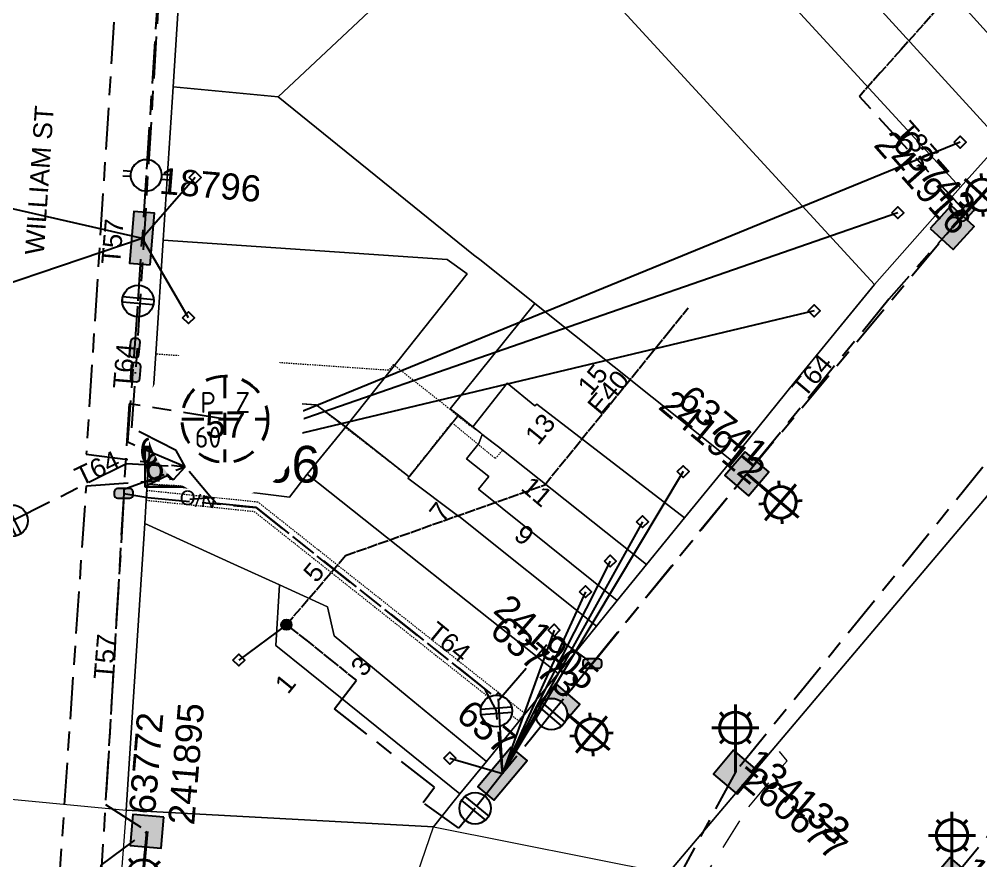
# Model space of a CAD drawing. Header units: metres. Extents: x 309980 to 311407, y 6249141 to 6251386.
# Drawn here: x 310791.6 to 310883.4, y 6249980.3 to 6250060.6 of the extents above; entities that cross this region are included whole.
import ezdxf
from ezdxf.enums import TextEntityAlignment as Align

# ---------------------------------------------------------------- set-up
doc = ezdxf.new("R2010")
doc.units = ezdxf.units.M
for name, pattern in [('Cable Exist OH', [1, 1, 0]), ('Cable Exist UG', [8.2, 4, -1.2, 1.8, -1.2]), ('Dash', [5, 3, -2]), ('HIDDEN', [0.375, 0.25, -0.125]), ('HIDDEN2', [0.1875, 0.125, -0.0625])]:
    doc.linetypes.add(name, pattern=pattern)
doc.layers.get('0').update_dxf_attribs({"color": 6})
for name, color, linetype, lineweight in [('Cadastre Buildings_SP_EXT', 9, 'Continuous', 5), ('Cadastre Developer_SP_EXT', 9, 'Continuous', 5), ('Cadastre Land Parcels_SP_EXT', 9, 'Continuous', 5), ('Cadastre Other Property_SP_EXT', 9, 'HIDDEN', 5), ('Cadastre Roads_SP_EXT', 9, 'Continuous', 5)]:
    doc.layers.add(name, color=color, linetype=linetype, lineweight=lineweight)
for name, color, linetype in [('Equip_HV_EXT', 7, 'Continuous'), ('Equip_LV_EXT', 7, 'Continuous'), ('Equip_SL_EXT', 7, 'Continuous'), ('Equip_SP_SL_EXT', 7, 'Continuous'), ('Mains_HV_EXT', 7, 'Continuous'), ('Mains_LV_EXT', 7, 'Continuous'), ('Mains_SL_EXT', 7, 'Continuous'), ('Services_SP_EXT', 7, 'Continuous'), ('Sub_SP_EXT', 7, 'Continuous'), ('SupportsUG_SP_LV_EXT', 7, 'Continuous'), ('SupportsUG_SP_LV_SL_EXT', 7, 'Continuous')]:
    doc.layers.add(name, color=color, linetype=linetype)
doc.styles.add('COLUMN_LABEL', font='arial.ttf')
doc.styles.add('iecARIAL', font='arial.ttf', dxfattribs={"height": 2})
doc.styles.add('IESYMBOL1', font='isocp.shx')
doc.styles.add('POLE_LABEL', font='arial.ttf')
doc.styles.add('SLCP_LABEL', font='arial.ttf', dxfattribs={"height": 3.5})
doc.styles.get("Standard").update_dxf_attribs({"font": 'arial.ttf'})
doc.styles.add('SWITCH_LABEL', font='arial.ttf', dxfattribs={"height": 2.5})

# ---------------------------------------------------------------- blocks, each defined once
blk = doc.blocks.new('SUB_PADMOUNT_EXT')
for points in [[(0, 0), (-3.84, 1.92), (-3.84, -1.92)], [(0, 0), (3.84, 1.92), (3.84, -1.92)]]:
    blk.add_hatch(color=256).paths.add_polyline_path(points)
for p, q in [((3.84, 1.92), (-3.84, -1.92)), ((-3.84, 1.92), (3.84, -1.92))]:
    blk.add_line(p, q)
blk.add_lwpolyline([(-3.84, -1.92), (3.84, -1.92), (3.84, 1.92), (-3.84, 1.92)], close=True)
for tag, height, flags, p in [('ASSET_NUM', 3.5, 8, (2, 2)), ('STREET_CODE', 0.2, 9, (1.5, 0)), ('OPERATING_VOLTAGE', 0.2, 9, (1.5, -0.6)), ('ORIENTATION', 0.2, 9, (1.5, -0.8)), ('OWNED_BY', 0.2, 9, (1.5, -1)), ('CONSTRUCTED_VOLTAGE', 0.2, 9, (1.5, -0.2)), ('NO_PHASES', 0.2, 9, (1.5, -0.4)), ('OPERATED_BY', 0.2, 9, (1.5, -1.2)), ('SECONDARY_VOLTAGE', 0.2, 9, (1.5, -1.6)), ('STATE', 0.2, 9, (1.5, -1.8)), ('MAINTAINED_BY', 0.2, 9, (1.5, -1.4)), ('SUBSTATION_TYPE', 0.2, 9, (1.5, -2.2)), ('USAGE', 0.2, 9, (1.5, -2.4)), ('PARENT', 0.2, 9, (1.5, -2)), ('LEGEND', 0.2, 9, (1.5, -2.6)), ('LOCATION', 0.2, 9, (1.5, -2.8)), ('Z', 0.2, 1, (1.5, -3.6)), ('STREETNAME', 0.2, 9, (1.5, -3)), ('SUBURB', 0.2, 9, (1.5, -3.2)), ('NOTES', 0.2, 9, (1.5, -3.4))]:
    blk.add_attdef(tag, text='', height=height, dxfattribs=dict(flags=flags)).set_placement(p, align=Align.MIDDLE_LEFT)
blk = doc.blocks.new('COLUMN_EXT')
blk.add_hatch(color=256).paths.add_polyline_path([(-1.485, 1.485), (-1.485, -1.485), (1.485, -1.485), (1.485, 1.485)])
blk.add_lwpolyline([(-1.485, -1.485), (1.485, -1.485), (1.485, 1.485), (-1.485, 1.485)], close=True)
for tag, height, style, flags, p in [('ASSET_NUM', 2.5, 'COLUMN_LABEL', 8, (2, 2)), ('STRUCTURE_PLANT_NUMBER', 0.2, 'POLE_LABEL', 9, (1.813, 0.031)), ('STREET_CODE', 0.2, 'COLUMN_LABEL', 9, (1.813, -0.2))]:
    blk.add_attdef(tag, text='', height=height, dxfattribs=dict(style=style, flags=flags)).set_placement(p, align=Align.MIDDLE_LEFT)
at = {"flags": 9}
for tag, p in [('OWNED_BY', (1.813, -0.6)), ('STATE', (1.813, -0.8)), ('COLUMN_TYPE', (1.813, -0.4)), ('USAGE', (1.813, -1)), ('STREETNAME', (1.813, -1.6)), ('SUBURB', (1.813, -1.8)), ('LEGEND', (1.813, -1.2)), ('LOCATION', (1.813, -1.4)), ('NOTES', (1.813, -2))]:
    blk.add_attdef(tag, text='', height=0.2, dxfattribs=at).set_placement(p, align=Align.MIDDLE_LEFT)
at = {"flags": 1}
blk.add_attdef('Z', (1.813, -2.351), '', height=0.2, dxfattribs=at)
blk = doc.blocks.new('PILLAR_EXT')
blk.add_hatch(color=256).paths.add_polyline_path([(-2.475, 0.99), (-2.475, -0.99), (2.475, -0.99), (2.475, 0.99)])
blk.add_lwpolyline([(-2.475, -0.99), (2.475, -0.99), (2.475, 0.99), (-2.475, 0.99)], close=True)
at = {"style": 'iecARIAL', "flags": 8}
blk.add_attdef('ASSET_NUM', (1.5, 3.5), '', height=2.5, dxfattribs=at)
for tag, p, flags in [('OWNED_BY', (0, -0.2), 9), ('STATE', (0, -0.4), 9), ('SUPPORT_TYPE', (0, -0.6), 9), ('USAGE', (0, -0.8), 9), ('LEGEND', (0, -1), 9), ('STREETNAME', (0, -1.8), 9), ('SUBURB', (0, -2), 1), ('LOCATION', (0, -1.2), 9), ('NOTES', (0, -1.4), 9), ('PARENT', (0, -1.6), 9)]:
    blk.add_attdef(tag, p, '', height=0.2, dxfattribs=dict(flags=flags))
blk = doc.blocks.new('SL_LANTERN_EXT')
at = {"lineweight": 40}
for p, q in [((0, 1.968), (0, 6.468)), ((-1.459, 5.676), (-1.061, 5.278)), ((1.458, 5.676), (1.06, 5.278)), ((-2.25, 4.218), (2.25, 4.218)), ((-1.459, 2.759), (-1.061, 3.157)), ((1.458, 2.759), (1.06, 3.157)), ((0, 0), (0, 2.721))]:
    blk.add_line(p, q, dxfattribs=at)
blk.add_circle((0, 4.218), 1.5, dxfattribs=at)
at = {"style": 'iecARIAL', "flags": 8}
blk.add_attdef('ASSET_NUM', (1.5, 1.5), '', height=2.5, dxfattribs=at)
for tag, p, height, flags in [('CONSTRUCTED_VOLTAGE', (0.981, -0.653), 0.2, 9), ('CONTROL_TYPE', (0.981, -0.853), 0.2, 9), ('LANTERN_PURPOSE', (0.981, -1.053), 0.2, 9), ('LNUMBER', (2.181, -3.253), 2.5, 8), ('OPERATING_VOLTAGE', (0.981, -1.653), 0.2, 9), ('ORIENTATION', (0.981, -1.853), 0.2, 9), ('LANTERN_TYPE', (0.981, -1.253), 0.2, 9), ('NO_PHASES', (0.981, -1.453), 0.2, 9), ('OWNED_BY', (0.981, -2.053), 0.2, 9), ('STATE', (0.981, -2.253), 0.2, 9), ('CEXIST', (0.981, -2.653), 0.2, 9), ('CNEW', (0.981, -2.853), 0.2, 9), ('USAGE', (0.981, -2.453), 0.2, 9), ('CNUMBER', (0.981, -3.053), 0.2, 9), ('CREMOVE', (0.981, -3.253), 0.2, 9), ('CREPLACE', (0.981, -3.453), 0.2, 9), ('LKINGHEIGHT', (0.981, -3.653), 0.2, 9), ('LBRACKET', (0.981, -3.853), 0.2, 9), ('LBRACKETVOCAB', (0.981, -4.053), 0.2, 9), ('LCATEGORY', (0.981, -4.253), 0.2, 9), ('LCHARGE1', (0.981, -4.453), 0.2, 9), ('LCHARGE1PERCENT', (0.981, -4.653), 0.2, 9), ('LCHARGE2', (0.981, -4.853), 0.2, 9), ('LCHARGE2PERCENT', (0.981, -5.053), 0.2, 9), ('LCHARGE3', (0.981, -5.253), 0.2, 9), ('LCHARGE3PERCENT', (0.981, -5.453), 0.2, 9), ('LEXIST', (0.981, -5.653), 0.2, 9), ('LLAMP', (0.981, -5.853), 0.2, 9), ('LLAMPVOCAB', (0.981, -6.053), 0.2, 9), ('LMAST', (0.981, -6.253), 0.2, 9), ('LMASTVOCAB', (0.981, -6.453), 0.2, 9), ('LNEW', (0.981, -6.653), 0.2, 9), ('LANTNUMBER', (0.981, -6.853), 0.2, 9), ('LOUTREACH', (0.981, -7.253), 0.2, 9), ('LOUTREACHVOCAB', (0.981, -7.453), 0.2, 9), ('LRATECODE', (0.981, -7.653), 0.2, 9), ('LREMOVE', (0.981, -7.853), 0.2, 9), ('LREPLACE', (0.981, -8.053), 0.2, 9), ('LTYPE', (0.981, -8.253), 0.2, 9), ('LTYPEVOCAB', (0.981, -8.453), 0.2, 9), ('STREETNAME', (0.981, -9.253), 0.2, 9), ('LEGEND', (0.981, -8.653), 0.2, 9), ('LOCATION', (0.981, -8.853), 0.2, 9), ('NOTES', (0.981, -9.053), 0.2, 9), ('SUBURB', (0.981, -9.453), 0.2, 1)]:
    blk.add_attdef(tag, p, '', height=height, dxfattribs=dict(flags=flags))
blk = doc.blocks.new('CCP_EXT')
at = {"flags": 9}
for tag, p in [('STATE', (0, -1.8)), ('USAGE', (0, -1.2)), ('LEGEND', (0, -1.4)), ('LIFE_SUPPORT', (0, -1.6)), ('NOTES', (0, -2))]:
    blk.add_attdef(tag, text='', height=0.2, dxfattribs=at).set_placement(p, align=Align.MIDDLE_LEFT)
blk.add_wipeout([(0, 0.566), (0.566, 0), (0, -0.566), (-0.566, 0)])
blk.add_lwpolyline([(-0.566, 0), (0, 0.566), (0.566, 0), (0, -0.566), (-0.566, 0)])
at = {"flags": 1}
blk.add_attdef('Z', (0, 0), '', height=0.2, dxfattribs=at)
at = {"flags": 9}
for tag, p in [('CCP_TYPE', (0, 0)), ('OPERATING_VOLTAGE', (0, -0.6)), ('ORIENTATION', (0, -0.8)), ('OWNED_BY', (0, -1)), ('CONSTRUCTED_VOLTAGE', (0, -0.2)), ('NO_PHASES', (0, -0.4))]:
    blk.add_attdef(tag, text='', height=0.2, dxfattribs=at).set_placement(p, align=Align.MIDDLE_LEFT)
blk = doc.blocks.new('LV_STJ_EXT')
h = blk.add_hatch(color=256)
edge = h.paths.add_edge_path()
edge.add_ellipse((-0.586, 0.131), major_axis=(0.226, 0.226), ratio=1, start_angle=44.99996, end_angle=135)
edge.add_line((-0.906, 0.131), (-0.906, -0.131))
edge.add_ellipse((-0.586, -0.131), major_axis=(0.226, 0.226), ratio=1, start_angle=134.99996, end_angle=225)
edge.add_line((-0.586, -0.451), (0.586, -0.451))
edge.add_ellipse((0.586, -0.131), major_axis=(-0.226, 0.226), ratio=1, start_angle=134.99996, end_angle=225)
edge.add_line((0.906, -0.131), (0.906, 0.131))
edge.add_ellipse((0.586, 0.131), major_axis=(-0.226, 0.226), ratio=1, start_angle=224.99996, end_angle=315)
edge.add_line((0.586, 0.451), (-0.586, 0.451))
blk.add_lwpolyline([(-0.906, 0.131), (-0.906, -0.131, 0.414214), (-0.586, -0.451), (0.586, -0.451, 0.414214), (0.906, -0.131), (0.906, 0.131, 0.414214), (0.586, 0.451), (-0.586, 0.451, 0.414214)], format="xyb", close=True)
at = {"flags": 1}
blk.add_attdef('Z', (0, 0), '', height=0.2, dxfattribs=at)
at = {"flags": 9}
for tag, p in [('ORIENTATION', (0, 0)), ('USAGE', (0, -0.2)), ('LEGEND', (0, -0.4)), ('NOTES', (0, -0.6))]:
    blk.add_attdef(tag, text='', height=0.2, dxfattribs=at).set_placement(p, align=Align.MIDDLE_LEFT)
blk = doc.blocks.new('SL_STJ_EXT')
h = blk.add_hatch(color=256)
edge = h.paths.add_edge_path()
edge.add_ellipse((-0.586, 0.131), major_axis=(0.226, 0.226), ratio=1, start_angle=44.99996, end_angle=135)
edge.add_line((-0.906, 0.131), (-0.906, -0.131))
edge.add_ellipse((-0.586, -0.131), major_axis=(0.226, 0.226), ratio=1, start_angle=134.99996, end_angle=225)
edge.add_line((-0.586, -0.451), (0.586, -0.451))
edge.add_ellipse((0.586, -0.131), major_axis=(-0.226, 0.226), ratio=1, start_angle=134.99996, end_angle=225)
edge.add_line((0.906, -0.131), (0.906, 0.131))
edge.add_ellipse((0.586, 0.131), major_axis=(-0.226, 0.226), ratio=1, start_angle=224.99996, end_angle=315)
edge.add_line((0.586, 0.451), (-0.586, 0.451))
blk.add_lwpolyline([(-0.906, 0.131), (-0.906, -0.131, 0.414214), (-0.586, -0.451), (0.586, -0.451, 0.414214), (0.906, -0.131), (0.906, 0.131, 0.414214), (0.586, 0.451), (-0.586, 0.451, 0.414214)], format="xyb", close=True)
at = {"flags": 1}
blk.add_attdef('Z', (0, 0), '', height=0.2, dxfattribs=at)
at = {"flags": 9}
for tag, p in [('ORIENTATION', (0, 0)), ('USAGE', (0, -0.2)), ('LEGEND', (0, -0.4)), ('NOTES', (0, -0.6))]:
    blk.add_attdef(tag, text='', height=0.2, dxfattribs=at).set_placement(p, align=Align.MIDDLE_LEFT)
blk = doc.blocks.new('HV_STJ_EXT')
h = blk.add_hatch(color=256)
edge = h.paths.add_edge_path()
edge.add_ellipse((-0.586, 0.131), major_axis=(0.226, 0.226), ratio=1, start_angle=44.99996, end_angle=135)
edge.add_line((-0.906, 0.131), (-0.906, -0.131))
edge.add_ellipse((-0.586, -0.131), major_axis=(0.226, 0.226), ratio=1, start_angle=134.99996, end_angle=225)
edge.add_line((-0.586, -0.451), (0.586, -0.451))
edge.add_ellipse((0.586, -0.131), major_axis=(-0.226, 0.226), ratio=1, start_angle=134.99996, end_angle=225)
edge.add_line((0.906, -0.131), (0.906, 0.131))
edge.add_ellipse((0.586, 0.131), major_axis=(-0.226, 0.226), ratio=1, start_angle=224.99996, end_angle=315)
edge.add_line((0.586, 0.451), (-0.586, 0.451))
blk.add_lwpolyline([(-0.906, 0.131), (-0.906, -0.131, 0.414214), (-0.586, -0.451), (0.586, -0.451, 0.414214), (0.906, -0.131), (0.906, 0.131, 0.414214), (0.586, 0.451), (-0.586, 0.451, 0.414214)], format="xyb", close=True)
for tag, flags, p in [('ORIENTATION', 9, (1.5, 0)), ('Z', 1, (1.5, -0.8)), ('USAGE', 9, (1.5, -0.2)), ('LEGEND', 9, (1.5, -0.4)), ('NOTES', 9, (1.5, -0.6))]:
    blk.add_attdef(tag, text='', height=0.2, dxfattribs=dict(flags=flags)).set_placement(p, align=Align.MIDDLE_LEFT)
blk = doc.blocks.new('LV_UG_LINKS_OPEN_EXT')
for p, q in [((-0.249, 1.473), (-0.249, 2.22)), ((0.249, 1.473), (0.249, 2.22)), ((-0.249, -1.473), (-0.249, -2.22)), ((0.249, -1.473), (0.249, -2.22))]:
    blk.add_line(p, q)
at = {"flags": 9}
for tag, p in [('ACTUAL_STATUS', (0, 0)), ('OPERATING_VOLTAGE', (0, -0.6)), ('ORIENTATION', (0, -0.8)), ('STATE', (0, -1)), ('CONSTRUCTED_VOLTAGE', (0, -0.2)), ('NO_PHASES', (0, -0.4)), ('SWITCH_TYPE', (0, -1.2)), ('USAGE', (0, -1.4)), ('NOTES', (0, -1.6))]:
    blk.add_attdef(tag, text='', height=0.2, dxfattribs=at).set_placement(p, align=Align.MIDDLE_LEFT)
at = {"flags": 1}
blk.add_attdef('Z', (0, 0), '', height=0.2, dxfattribs=at)
blk.add_wipeout([(-0.249, 1.473), (-0.432, 1.43), (-0.608, 1.365), (-0.774, 1.278), (-0.928, 1.171), (-1.067, 1.045), (-1.19, 0.903), (-1.294, 0.747), (-1.377, 0.579), (-1.439, 0.402), (-1.478, 0.218), (-1.494, 0.031), (-1.486, -0.156), (-1.455, -0.341), (-1.4, -0.521), (-1.324, -0.692), (-1.227, -0.853), (-1.11, -1), (-0.976, -1.131), (-0.827, -1.244), (-0.664, -1.338), (-0.491, -1.411), (-0.311, -1.461), (-0.125, -1.489), (0.062, -1.493), (0.249, -1.473), (0.432, -1.43), (0.608, -1.365), (0.774, -1.278), (0.928, -1.171), (1.067, -1.045), (1.19, -0.903), (1.294, -0.747), (1.377, -0.579), (1.439, -0.402), (1.478, -0.218), (1.494, -0.031), (1.486, 0.156), (1.455, 0.341), (1.4, 0.521), (1.324, 0.692), (1.227, 0.853), (1.11, 1), (0.976, 1.131), (0.827, 1.244), (0.664, 1.338), (0.491, 1.411), (0.311, 1.461), (0.125, 1.489), (-0.062, 1.493)])
blk.add_lwpolyline([(0, -1.494, 1), (0, 1.494, 1)], format="xyb", close=True)
blk = doc.blocks.new('LV_UG_LINKS_CLOSED_EXT')
blk.add_wipeout([(-1.056, 1.057), (-1.18, 0.916), (-1.286, 0.761), (-1.371, 0.594), (-1.435, 0.417), (-1.476, 0.234), (-1.493, 0.047), (-1.487, -0.14), (-1.458, -0.326), (-1.406, -0.506), (-1.331, -0.678), (-1.236, -0.839), (-1.121, -0.988), (-0.988, -1.12), (-0.84, -1.235), (-0.679, -1.331), (-0.506, -1.406), (-0.326, -1.458), (-0.141, -1.487), (0.047, -1.493), (0.233, -1.476), (0.416, -1.435), (0.593, -1.371), (0.76, -1.286), (0.915, -1.181), (1.056, -1.057), (1.18, -0.916), (1.286, -0.761), (1.371, -0.594), (1.435, -0.417), (1.476, -0.234), (1.493, -0.047), (1.487, 0.14), (1.458, 0.326), (1.406, 0.506), (1.331, 0.678), (1.236, 0.839), (1.121, 0.988), (0.988, 1.12), (0.84, 1.235), (0.679, 1.331), (0.506, 1.406), (0.326, 1.458), (0.141, 1.487), (-0.047, 1.493), (-0.233, 1.476), (-0.416, 1.435), (-0.593, 1.371), (-0.76, 1.286), (-0.915, 1.181)])
for p, q in [((-0.25, -1.479), (-0.25, 1.479)), ((0.25, -1.479), (0.25, 1.479))]:
    blk.add_line(p, q)
blk.add_circle((0, 0), 1.5)
at = {"flags": 9}
for tag, p in [('ACTUAL_STATUS', (0, 0)), ('OPERATING_VOLTAGE', (0, -0.6)), ('ORIENTATION', (0, -0.8)), ('STATE', (0, -1)), ('CONSTRUCTED_VOLTAGE', (0, -0.2)), ('NO_PHASES', (0, -0.4)), ('SWITCH_TYPE', (0, -1.2)), ('USAGE', (0, -1.4)), ('NOTES', (0, -1.6))]:
    blk.add_attdef(tag, text='', height=0.2, dxfattribs=at).set_placement(p, align=Align.MIDDLE_LEFT)
at = {"flags": 1}
blk.add_attdef('Z', (0, 0), '', height=0.2, dxfattribs=at)
blk = doc.blocks.new('LV_UG_DFUSE_CLOSED_EXT')
for points in [[(1, 0), (0, 0)], [(5.04, 0.726), (2.156, -0.717)], [(5.049, -0.707), (2.156, 0.717)], [(6.2, 0.013), (7.2, 0.013)]]:
    blk.add_lwpolyline(points)
for centre in [(1.8, 0), (5.4, 0.011)]:
    blk.add_circle(centre, 0.8)
at = {"flags": 9}
for tag, p in [('ACTUAL_STATUS', (0, 0)), ('OPERATING_VOLTAGE', (0, -0.6)), ('ORIENTATION', (0, -0.8)), ('STATE', (0, -1)), ('CONSTRUCTED_VOLTAGE', (0, -0.2)), ('NO_PHASES', (0, -0.4)), ('SWITCH_TYPE', (0, -1.2)), ('USAGE', (0, -1.4)), ('NOTES', (0, -1.6))]:
    blk.add_attdef(tag, text='', height=0.2, dxfattribs=at).set_placement(p, align=Align.MIDDLE_LEFT)
at = {"flags": 1}
blk.add_attdef('Z', (0, 0), '', height=0.2, dxfattribs=at)
blk = doc.blocks.new('SWG_HOLEC_SU_EXT')
blk.add_line((1.8, -2), (5.8, -2))
for points in [[(1, 0), (0, 0)], [(6.6, 0), (7.6, 0)]]:
    blk.add_lwpolyline(points)
for points in [[(1.8, -0.8, 1), (1.8, 0.8, 1)], [(5.8, -0.8, 1), (5.8, 0.8, 1)]]:
    blk.add_lwpolyline(points, format="xyb", close=True)
at = {"style": 'SWITCH_LABEL', "flags": 8}
blk.add_attdef('ASSET_NUM', text='', height=2.5, rotation=179.95437, dxfattribs=at).set_placement((-2.4, 0), align=Align.MIDDLE_LEFT)
at = {"flags": 1}
blk.add_attdef('Z', (0, 0), '', height=0.2, dxfattribs=at)
at = {"flags": 9}
for tag, p in [('ACTUAL_STATUS', (0, -0.4)), ('OPERATING_VOLTAGE', (0, -1)), ('CONSTRUCTED_VOLTAGE', (0, -0.6)), ('NO_PHASES', (0, -0.8)), ('ORIENTATION', (0, -1.2)), ('OWNED_BY', (0, -1.4)), ('STATE', (0, -1.8)), ('PARENT', (0, -1.6)), ('SWITCH_TYPE', (0, -2)), ('STREETNAME', (0, -2.6)), ('SUBURB', (0, -2.8)), ('USAGE', (0, -2.2)), ('LOCATION', (0, -2.4)), ('NOTES', (0, -3))]:
    blk.add_attdef(tag, text='', height=0.2, dxfattribs=at).set_placement(p, align=Align.MIDDLE_LEFT)
at = {"style": 'SWITCH_LABEL', "flags": 9}
blk.add_attdef('STREET_CODE', text='', height=0.2, dxfattribs=at).set_placement((0, -0.2), align=Align.MIDDLE_LEFT)
blk = doc.blocks.new('SWG_HOLEC_SU_NO_EXT')
blk.add_line((1.8, -2), (5.8, -2))
for points in [[(1, 0), (0, 0)], [(6.6, 0), (7.6, 0)]]:
    blk.add_lwpolyline(points)
for points in [[(1.8, -0.8, 1), (1.8, 0.8, 1)], [(5.8, -0.8, 1), (5.8, 0.8, 1)]]:
    blk.add_lwpolyline(points, format="xyb", close=True)
at = {"insert": (5.311, -3.639), "char_height": 1.4, "width": 3.88632, "attachment_point": 1, "rotation": 180}
blk.add_mtext('{\\fArial|b0|i0|c0|p34;N/O}', dxfattribs=at)
at = {"style": 'SWITCH_LABEL', "flags": 8}
blk.add_attdef('ASSET_NUM', text='', height=2.5, rotation=179.95437, dxfattribs=at).set_placement((-2.4, 0), align=Align.MIDDLE_LEFT)
at = {"flags": 1}
blk.add_attdef('Z', (0, 0), '', height=0.2, dxfattribs=at)
at = {"flags": 9}
for tag, p in [('ACTUAL_STATUS', (0, -0.4)), ('OPERATING_VOLTAGE', (0, -1)), ('CONSTRUCTED_VOLTAGE', (0, -0.6)), ('NO_PHASES', (0, -0.8)), ('ORIENTATION', (0, -1.2)), ('OWNED_BY', (0, -1.4)), ('STATE', (0, -1.8)), ('PARENT', (0, -1.6)), ('SWITCH_TYPE', (0, -2)), ('STREETNAME', (0, -2.6)), ('SUBURB', (0, -2.8)), ('USAGE', (0, -2.2)), ('LOCATION', (0, -2.4)), ('NOTES', (0, -3))]:
    blk.add_attdef(tag, text='', height=0.2, dxfattribs=at).set_placement(p, align=Align.MIDDLE_LEFT)
at = {"style": 'SWITCH_LABEL', "flags": 9}
blk.add_attdef('STREET_CODE', text='', height=0.2, dxfattribs=at).set_placement((0, -0.2), align=Align.MIDDLE_LEFT)
blk = doc.blocks.new('SLCP_ZELL_EXT')
blk.add_wipeout([(-0.236, 7.5), (-0.706, 7.47), (-1.174, 7.411), (-1.637, 7.323), (-2.093, 7.206), (-2.542, 7.06), (-2.98, 6.887), (-3.407, 6.686), (-3.82, 6.459), (-4.218, 6.206), (-4.599, 5.929), (-4.962, 5.629), (-5.306, 5.306), (-5.629, 4.962), (-5.929, 4.599), (-6.206, 4.218), (-6.459, 3.82), (-6.686, 3.407), (-6.887, 2.98), (-7.06, 2.542), (-7.206, 2.093), (-7.323, 1.637), (-7.411, 1.174), (-7.47, 0.706), (-7.5, 0.236), (-7.5, -0.236), (-7.47, -0.706), (-7.411, -1.174), (-7.323, -1.637), (-7.206, -2.093), (-7.06, -2.542), (-6.887, -2.98), (-6.686, -3.407), (-6.459, -3.82), (-6.206, -4.218), (-5.929, -4.599), (-5.629, -4.962), (-5.306, -5.306), (-4.962, -5.629), (-4.599, -5.929), (-4.218, -6.206), (-3.82, -6.459), (-3.407, -6.686), (-2.98, -6.887), (-2.542, -7.06), (-2.093, -7.206), (-1.637, -7.323), (-1.174, -7.411), (-0.706, -7.47), (-0.236, -7.5), (0.236, -7.5), (0.706, -7.47), (1.174, -7.411), (1.637, -7.323), (2.093, -7.206), (2.542, -7.06), (2.98, -6.887), (3.407, -6.686), (3.82, -6.459), (4.218, -6.206), (4.599, -5.929), (4.962, -5.629), (5.306, -5.306), (5.629, -4.962), (5.929, -4.599), (6.206, -4.218), (6.459, -3.82), (6.686, -3.407), (6.887, -2.98), (7.06, -2.542), (7.206, -2.093), (7.323, -1.637), (7.411, -1.174), (7.47, -0.706), (7.5, -0.236), (7.5, 0.236), (7.47, 0.706), (7.411, 1.174), (7.323, 1.637), (7.206, 2.093), (7.06, 2.542), (6.887, 2.98), (6.686, 3.407), (6.459, 3.82), (6.206, 4.218), (5.929, 4.599), (5.629, 4.962), (5.306, 5.306), (4.962, 5.629), (4.599, 5.929), (4.218, 6.206), (3.82, 6.459), (3.407, 6.686), (2.98, 6.887), (2.542, 7.06), (2.093, 7.206), (1.637, 7.323), (1.174, 7.411), (0.706, 7.47), (0.236, 7.5)])
at = {"linetype": 'Dash', "lineweight": 40, "ltscale": 0.7}
for p, q in [((0, 4.109), (0, -4.109)), ((-4.109, 0), (4.109, 0))]:
    blk.add_line(p, q, dxfattribs=at)
blk.add_circle((0, 0), 4.109, dxfattribs=at)
at = {"lineweight": 40, "style": 'IESYMBOL1'}
for s, p in [('P', (-1.604, 0)), ('Z', (1.702, 0)), ('60', (-1.612, -3.312))]:
    blk.add_text(s, height=2, dxfattribs=at).set_placement(p, align=Align.BOTTOM_CENTER)
at = {"style": 'SLCP_LABEL'}
for tag, height, flags, p in [('ASSET_NUM', 2.5, 8, (2, 2)), ('STREET_CODE', 0.2, 9, (0, -0.2))]:
    blk.add_attdef(tag, text='', height=height, dxfattribs=dict(at, flags=flags)).set_placement(p, align=Align.MIDDLE_LEFT)
at = {"flags": 1}
blk.add_attdef('Z', (0, 0), '', height=0.2, dxfattribs=at)
at = {"flags": 9}
for tag, p in [('OPERATING_VOLTAGE', (0, -1)), ('CONSTRUCTED_VOLTAGE', (0, -0.4)), ('CONTROL_TYPE', (0, -0.6)), ('NO_PHASES', (0, -0.8)), ('ORIENTATION', (0, -1.2)), ('OWNED_BY', (0, -1.4)), ('USAGE', (0, -1.6)), ('LOCATION', (0, -1.8)), ('STATE', (0, -2)), ('NOTES', (0, -2.2))]:
    blk.add_attdef(tag, text='', height=0.2, dxfattribs=at).set_placement(p, align=Align.MIDDLE_LEFT)
blk = doc.blocks.new('CONNECTOR_NODE_EXT')
h = blk.add_hatch(color=256)
edge = h.paths.add_edge_path()
edge.add_arc((0, 0), 0.5, 0, 360)
blk.add_circle((0, 0), 0.5)
at = {"flags": 1}
blk.add_attdef('Z', (0, 0), '', height=0.2, dxfattribs=at)
at = {"flags": 9}
for tag, p in [('CONNECTOR_TYPE', (0, 0)), ('OPERATING_VOLTAGE', (0, -0.6)), ('ORIENTATION', (0, -0.8)), ('SUBTYPE', (0, -1)), ('CONSTRUCTED_VOLTAGE', (0, -0.2)), ('NO_PHASES', (0, -0.4)), ('USAGE', (0, -1.2)), ('NOTES', (0, -1.4))]:
    blk.add_attdef(tag, text='', height=0.2, dxfattribs=at).set_placement(p, align=Align.MIDDLE_LEFT)

msp = doc.modelspace()

# ---------------------------------------------------------------- linework, layer by layer
at = {"layer": 'Cadastre Developer_SP_EXT', "linetype": 'Dash'}
msp.add_lwpolyline([(310849.476, 6249965.128), (310856.106, 6249977.31), (310861.244, 6249985.403), (310864.886, 6249989.809), (310864.168, 6249990.703)], dxfattribs=at)
at = {"layer": 'Cadastre Land Parcels_SP_EXT', "linetype": 'Continuous'}
for points in [[(310889.315, 6250053.384), (310893.562, 6250058.185), (310872.701, 6250080.807), (310860.125, 6250094.445), (310857.847, 6250092.315), (310855.866, 6250090.436), (310889.315, 6250053.384)], [(310889.315, 6250053.384), (310855.866, 6250090.436), (310853.797, 6250088.484), (310856.961, 6250084.859), (310856.867, 6250082.949), (310855.506, 6250081.551), (310885.304, 6250048.892), (310889.315, 6250053.384)], [(310855.506, 6250081.551), (310856.867, 6250082.949), (310856.961, 6250084.859), (310853.797, 6250088.484), (310844.905, 6250080.108), (310838.05, 6250073.631), (310843.46, 6250067.688), (310873.23, 6250035.263), (310881.421, 6250044.52), (310851.31, 6250077.285), (310855.506, 6250081.551)], [(310881.421, 6250044.52), (310885.304, 6250048.892), (310855.506, 6250081.551), (310851.31, 6250077.285), (310881.421, 6250044.52)], [(310865.676, 6250025.998), (310873.23, 6250035.263), (310843.46, 6250067.688), (310838.05, 6250073.631), (310829.054, 6250065.146), (310816.352, 6250053.178), (310834.976, 6250038.096), (310835.714, 6250037.548), (310840.832, 6250033.461), (310859.581, 6250018.481), (310865.676, 6250025.998)], [(310816.352, 6250053.178), (310829.054, 6250065.146), (310819.769, 6250066.021), (310807.147, 6250067.171), (310806.308, 6250054.139), (310816.352, 6250053.178)], [(310859.581, 6250018.481), (310840.832, 6250033.461), (310832.743, 6250023.395), (310833.552, 6250022.782), (310834.902, 6250021.689), (310838.198, 6250025.834), (310840.817, 6250023.674), (310841.008, 6250023.838), (310855.114, 6250012.988), (310859.581, 6250018.481)], [(310855.114, 6250012.988), (310841.008, 6250023.838), (310840.817, 6250023.674), (310838.198, 6250025.834), (310834.902, 6250021.689), (310835.645, 6250021.115), (310835.812, 6250020.964), (310837.36, 6250019.784), (310851.494, 6250008.539), (310855.114, 6250012.988)], [(310822.787, 6250021.675), (310819.974, 6250023.785), (310804.415, 6250024.885), (310804.099, 6250020.016), (310811.516, 6250019.454), (310811.291, 6250015.726), (310817.414, 6250014.968), (310819.121, 6250017.168), (310822.787, 6250021.675)], [(310834.902, 6250021.689), (310833.552, 6250022.782), (310828.826, 6250016.921), (310828.723, 6250016.789), (310833.566, 6250013.131), (310833.585, 6250013.155), (310846.712, 6250002.662), (310848.697, 6250005.101), (310835.451, 6250015.738), (310836.453, 6250016.933), (310834.315, 6250018.634), (310835.482, 6250020.085), (310835.812, 6250020.964), (310835.645, 6250021.115), (310834.902, 6250021.689)], [(310828.826, 6250016.921), (310822.787, 6250021.675), (310819.121, 6250017.168), (310843.042, 6249998.149), (310846.712, 6250002.662), (310833.585, 6250013.155), (310833.566, 6250013.131), (310828.723, 6250016.789), (310828.826, 6250016.921)], [(310848.697, 6250005.101), (310851.494, 6250008.539), (310837.36, 6250019.784), (310835.812, 6250020.964), (310835.482, 6250020.085), (310834.315, 6250018.634), (310836.453, 6250016.933), (310835.451, 6250015.738), (310848.697, 6250005.101)], [(310811.291, 6250015.726), (310811.516, 6250019.454), (310804.099, 6250020.016), (310803.85, 6250016.17), (310811.291, 6250015.726)], [(310828.661, 6249995.98), (310836.208, 6249989.747), (310841.478, 6249996.226), (310843.042, 6249998.149), (310819.121, 6250017.168), (310817.414, 6250014.968), (310811.291, 6250015.726), (310803.85, 6250016.17), (310803.824, 6250015.761), (310803.61, 6250012.461), (310812.115, 6250008.578), (310816.465, 6250006.598), (310821.047, 6250004.5), (310821.694, 6250001.735), (310828.661, 6249995.98)], [(310816.465, 6250006.598), (310812.115, 6250008.578), (310803.61, 6250012.461), (310802.51, 6249995.448), (310801.84, 6249985.086), (310831.146, 6249983.517), (310833.012, 6249985.811), (310833.686, 6249986.647), (310822.272, 6249995.84), (310816.12, 6250000.797), (310816.465, 6250006.598)], [(310816.465, 6250006.598), (310816.12, 6250000.797), (310822.272, 6249995.84), (310833.686, 6249986.647), (310836.208, 6249989.747), (310828.661, 6249995.98), (310821.694, 6250001.735), (310821.047, 6250004.5), (310816.465, 6250006.598)]]:
    msp.add_lwpolyline(points, close=True, dxfattribs=at)
msp.add_lwpolyline([(310889.829, 6250021.998), (310853.523, 6249979.039)], dxfattribs=at)
at = {"layer": 'Cadastre Other Property_SP_EXT', "linetype": 'HIDDEN2'}
for points in [[(310804.414, 6250024.968), (310819.974, 6250023.785), (310828.826, 6250016.921), (310832.914, 6250022.085), (310837.073, 6250018.65), (310837.733, 6250019.441), (310835.593, 6250021.15), (310834.553, 6250021.855), (310833.454, 6250022.726), (310832.539, 6250023.509), (310827.331, 6250027.616), (310826.879, 6250027.074), (310804.649, 6250028.621), (310804.414, 6250024.968)], [(310803.849, 6250016.252), (310811.29, 6250015.816), (310811.511, 6250019.542), (310804.098, 6250020.098), (310803.849, 6250016.252)]]:
    msp.add_lwpolyline(points, close=True, dxfattribs=at)
at = {"layer": 'Cadastre Roads_SP_EXT', "linetype": 'Continuous'}
msp.add_lwpolyline([(310824.799, 6249964.983), (310827.013, 6249971.448), (310831.146, 6249983.517), (310801.84, 6249985.086), (310801.113, 6249975.522), (310800.383, 6249965.924), (310817.649, 6249964.679), (310818.282, 6249964.619), (310818.904, 6249964.484), (310819.505, 6249964.273), (310820.076, 6249963.992), (310820.609, 6249963.643), (310821.095, 6249963.232), (310821.529, 6249962.766), (310821.901, 6249962.25), (310822.209, 6249961.693), (310822.448, 6249961.102), (310822.613, 6249960.488), (310822.702, 6249959.857), (310822.714, 6249959.221), (310822.666, 6249958.751), (310824.799, 6249964.983)], close=True, dxfattribs=at)
at = {"layer": 'Mains_LV_EXT', "linetype": 'Cable Exist OH'}
for points in [[(310881.535, 6250064.151), (310875.763, 6250057.699)], [(310875.763, 6250057.699), (310873.774, 6250055.451)], [(310873.774, 6250055.451), (310871.786, 6250053.204)], [(310853.566, 6250030.704), (310855.454, 6250033.035)], [(310851.678, 6250028.371), (310853.566, 6250030.704)], [(310819.139, 6250001.253), (310817.128, 6250002.792)], [(310821.476, 6249999.37), (310819.139, 6250001.253)], [(310823.812, 6249997.488), (310821.476, 6249999.37)]]:
    msp.add_lwpolyline(points, dxfattribs=at)
at = {"layer": 'Mains_SL_EXT', "linetype": 'Cable Exist UG'}
for points in [[(310893.92, 6250030.552), (310859.956, 6249988.726)], [(310880.624, 6249978.474), (310904.366, 6250007.345)], [(310859.956, 6249988.726), (310847.972, 6249966.549)], [(310820.82, 6249965.904), (310817.757, 6249969.289), (310798.634, 6249970.813), (310799.451, 6249979.856), (310803.831, 6249983.066)]]:
    msp.add_lwpolyline(points, dxfattribs=at)

# ---------------------------------------------------------------- block references
at = {"layer": 'Equip_HV_EXT', "rotation": 266.3007361719791}
msp.add_blockref('HV_STJ_EXT', (310802.738, 6250026.894), dxfattribs=at)
at = {"layer": 'Equip_HV_EXT'}
ref = msp.add_blockref('SWG_HOLEC_SU_EXT', (310806.609, 6250019.418), dxfattribs=dict(at, rotation=333.0604719527709))
ref.add_attrib('ASSET_NUM', '65940', dxfattribs={"layer": '0', "height": 2.5, "style": 'SWITCH_LABEL'}).set_placement((310804.21, 6250020.668), align=Align.MIDDLE_LEFT)
ref = msp.add_blockref('SWG_HOLEC_SU_NO_EXT', (310805.482, 6250018.145), dxfattribs=dict(at, rotation=353.0765508380667))
ref.add_attrib('ASSET_NUM', '65939', dxfattribs={"layer": '0', "height": 2.5, "style": 'SWITCH_LABEL'}).set_placement((310803.083, 6250019.395), align=Align.MIDDLE_LEFT)
ref = msp.add_blockref('SWG_HOLEC_SU_EXT', (310805.962, 6250016.642), dxfattribs=dict(at, rotation=4.308664899896729))
ref.add_attrib('ASSET_NUM', '65938', dxfattribs={"layer": '0', "height": 2.5, "style": 'SWITCH_LABEL'}).set_placement((310803.563, 6250017.892), align=Align.MIDDLE_LEFT)
at = {"layer": 'Equip_LV_EXT'}
for p, rotation in [((310881.939, 6250042.156), 227.2963083292277), ((310802.66, 6250029.212), 84.64405547717593)]:
    msp.add_blockref('LV_STJ_EXT', p, dxfattribs=dict(at, rotation=rotation))
for name, p in [('LV_UG_DFUSE_CLOSED_EXT', (310806.51, 6250018.173)), ('LV_UG_DFUSE_CLOSED_EXT', (310806.718, 6250018.533)), ('LV_UG_DFUSE_CLOSED_EXT', (310807.054, 6250018.778)), ('LV_UG_DFUSE_CLOSED_EXT', (310807.461, 6250018.864)), ('CONNECTOR_NODE_EXT', (310817.128, 6250002.792))]:
    msp.add_blockref(name, p, dxfattribs=at)
at = {"layer": 'Equip_SL_EXT'}
for p in [(310801.603, 6250015.332), (310846.314, 6249999.087)]:
    msp.add_blockref('SL_STJ_EXT', p, dxfattribs=at)
at = {"layer": 'Equip_SP_SL_EXT'}
ref = msp.add_blockref('SL_LANTERN_EXT', (310880.645, 6250040.705), dxfattribs=dict(at, rotation=317.3633456753398))
ref.add_attrib('ASSET_NUM', '63743', dxfattribs={"layer": '0', "height": 2.5, "rotation": 311.44837, "style": 'iecARIAL'}).set_placement((310882.145, 6250042.205), align=Align.MIDDLE_RIGHT)
ref = msp.add_blockref('SL_LANTERN_EXT', (310861.05, 6250017.201), dxfattribs=dict(at, rotation=229.7051775076169))
ref.add_attrib('ASSET_NUM', '63741', dxfattribs={"layer": '0', "height": 2.5, "rotation": 320.24591, "style": 'iecARIAL'}).set_placement((310862.55, 6250018.701), align=Align.MIDDLE_RIGHT)
ref = msp.add_blockref('SL_LANTERN_EXT', (310843.024, 6249995.048), dxfattribs=dict(at, rotation=229.5980343999274))
ref.add_attrib('ASSET_NUM', '63773', dxfattribs={"layer": '0', "height": 2.5, "rotation": 318.87916, "style": 'iecARIAL'}).set_placement((310844.524, 6249996.548), align=Align.MIDDLE_RIGHT)
ref = msp.add_blockref('SL_LANTERN_EXT', (310859.956, 6249988.726), dxfattribs=at)
ref.add_attrib('ASSET_NUM', '134132', dxfattribs={"layer": '0', "height": 2.5, "rotation": 319.7388, "style": 'iecARIAL'}).set_placement((310861.456, 6249990.226), align=Align.MIDDLE_LEFT)
ref = msp.add_blockref('SL_LANTERN_EXT', (310859.956, 6249988.726), dxfattribs=at)
ref.add_attrib('ASSET_NUM', '134133', dxfattribs={"layer": '0', "height": 2.5, "rotation": 319.43558, "style": 'iecARIAL'}).set_placement((310861.456, 6249990.226), align=Align.MIDDLE_LEFT)
ref = msp.add_blockref('SL_LANTERN_EXT', (310803.831, 6249983.066), dxfattribs=dict(at, rotation=174.8901233560871))
ref.add_attrib('ASSET_NUM', '63772', dxfattribs={"layer": '0', "height": 2.5, "rotation": 85.21759, "style": 'iecARIAL'}).set_placement((310805.331, 6249984.566), align=Align.BOTTOM_LEFT)
ref = msp.add_blockref('SL_LANTERN_EXT', (310880.624, 6249978.474), dxfattribs=at)
ref.add_attrib('ASSET_NUM', '134117', dxfattribs={"layer": '0', "height": 2.5, "rotation": 319.62075, "style": 'iecARIAL'}).set_placement((310882.124, 6249979.974), align=Align.MIDDLE_LEFT)
ref = msp.add_blockref('SL_LANTERN_EXT', (310880.624, 6249978.474), dxfattribs=at)
ref.add_attrib('ASSET_NUM', '134118', dxfattribs={"layer": '0', "height": 2.5, "rotation": 319.62075, "style": 'iecARIAL'}).set_placement((310882.124, 6249979.974), align=Align.MIDDLE_LEFT)
at = {"layer": 'Services_SP_EXT'}
msp.add_blockref('CCP_EXT', (310807.778, 6250032.093), dxfattribs=at)
at = {"layer": 'Sub_SP_EXT'}
ref = msp.add_blockref('SUB_PADMOUNT_EXT', (310807.461, 6250017.864), dxfattribs=at)
ref.add_attrib('ASSET_NUM', '7166', dxfattribs={"layer": '0', "height": 3.5}).set_placement((310809.461, 6250018.114), align=Align.MIDDLE_LEFT)
at = {"layer": 'SupportsUG_SP_LV_EXT'}
ref = msp.add_blockref('PILLAR_EXT', (310803.362, 6250039.693), dxfattribs=dict(at, rotation=85.21728610935196))
ref.add_attrib('ASSET_NUM', '18796', dxfattribs={"layer": '0', "height": 2.5, "rotation": 355.17903, "style": 'iecARIAL'}).set_placement((310804.862, 6250043.193), align=Align.BOTTOM_LEFT)
ref = msp.add_blockref('PILLAR_EXT', (310837.747, 6249988.587), dxfattribs=dict(at, rotation=229.9338695189877))
ref.add_attrib('ASSET_NUM', '657', dxfattribs={"layer": '0', "height": 2.5, "rotation": 319.97009, "style": 'iecARIAL'}).set_placement((310839.247, 6249992.087), align=Align.TOP_RIGHT)
at = {"layer": 'SupportsUG_SP_LV_SL_EXT'}
ref = msp.add_blockref('COLUMN_EXT', (310880.645, 6250040.705), dxfattribs=dict(at, rotation=317.3633456753398))
ref.add_attrib('ASSET_NUM', '241916', dxfattribs={"layer": '0', "height": 2.5, "rotation": 311.44837, "style": 'COLUMN_LABEL'}).set_placement((310882.645, 6250041.455), align=Align.TOP_RIGHT)
ref = msp.add_blockref('COLUMN_EXT', (310861.05, 6250017.201), dxfattribs=dict(at, rotation=229.7051775076169))
ref.add_attrib('ASSET_NUM', '241912', dxfattribs={"layer": '0', "height": 2.5, "rotation": 320.24591, "style": 'COLUMN_LABEL'}).set_placement((310863.05, 6250017.951), align=Align.TOP_RIGHT)
ref = msp.add_blockref('COLUMN_EXT', (310843.024, 6249995.048), dxfattribs=dict(at, rotation=229.5980343999274))
ref.add_attrib('ASSET_NUM', '241905', dxfattribs={"layer": '0', "height": 2.5, "rotation": 318.87916, "style": 'COLUMN_LABEL'}).set_placement((310845.024, 6249995.798), align=Align.BOTTOM_RIGHT)
ref = msp.add_blockref('COLUMN_EXT', (310803.831, 6249983.066), dxfattribs=dict(at, rotation=174.8901233560871))
ref.add_attrib('ASSET_NUM', '241895', dxfattribs={"layer": '0', "height": 2.5, "rotation": 85.21759, "style": 'COLUMN_LABEL'}).set_placement((310805.831, 6249983.816), align=Align.TOP_LEFT)
ref = msp.add_blockref('COLUMN_EXT', (310859.956, 6249988.726), dxfattribs=dict(at, rotation=50.12416683167975))
ref.add_attrib('ASSET_NUM', '260677', dxfattribs={"layer": '0', "height": 2.5, "rotation": 320.08824, "style": 'COLUMN_LABEL'}).set_placement((310861.956, 6249989.476), align=Align.TOP_LEFT)
ref = msp.add_blockref('COLUMN_EXT', (310880.624, 6249978.474), dxfattribs=dict(at, rotation=49.46390118205283))
ref.add_attrib('ASSET_NUM', '260575', dxfattribs={"layer": '0', "height": 2.5, "rotation": 319.42808, "style": 'COLUMN_LABEL'}).set_placement((310882.624, 6249979.224), align=Align.TOP_LEFT)

# ---------------------------------------------------------------- texts
at = {"layer": 'Cadastre Land Parcels_SP_EXT'}
for s, rotation, p in [('15', 50.87268, (310846.162, 6250024.538)), ('13', 50.88014, (310841.15, 6250019.825)), ('2', 86.29527, (310813.827, 6250019.71)), ('2', 86.29272, (310807.689, 6250017.841)), ('11', 319.51682, (310839.383, 6250015.722)), ('7', 52.5983, (310832.045, 6250012.456)), ('9', 321.51875, (310838.71, 6250011.09)), ('5', 50.76588, (310819.987, 6250006.698)), ('3', 51.10245, (310824.519, 6249997.73)), ('1', 50.87195, (310817.278, 6249996.078))]:
    msp.add_text(s, height=1.8, rotation=rotation, dxfattribs=at).set_placement(p)
at = {"layer": 'Cadastre Roads_SP_EXT'}
msp.add_text('WILLIAM ST', height=1.8, rotation=86.11333, dxfattribs=at).set_placement((310793.975, 6250038.044))
at = {"layer": 'Mains_LV_EXT'}
for s, rotation, p in [('T37', 311.44837, (310875.263, 6250049.863)), ('T57', 85.21529, (310801.251, 6250037.129)), ('T64', 85.21759, (310802.364, 6250025.248)), ('T64', 49.78723, (310866.558, 6250024.34)), ('E40', 49.90268, (310847.075, 6250022.688)), ('T64', 25.54998, (310797.508, 6250015.995)), ('T64', 320.4821, (310830.393, 6250001.829)), ('T57', 85.21759, (310800.519, 6249997.502))]:
    msp.add_text(s, height=1.8, rotation=rotation, dxfattribs=at).set_placement(p)

# ---------------------------------------------------------------- next in the draw order: linework, layer by layer
at = {"layer": 'Cadastre Buildings_SP_EXT', "linetype": 'Continuous'}
msp.add_lwpolyline([(310822.787, 6250021.675), (310822.984, 6250021.928), (310834.361, 6250036.282), (310832.449, 6250037.657), (310805.359, 6250039.482), (310804.687, 6250029.111), (310804.415, 6250024.885), (310819.974, 6250023.785), (310822.787, 6250021.675)], close=True, dxfattribs=at)
at = {"layer": 'Cadastre Roads_SP_EXT', "linetype": 'Continuous'}
msp.add_lwpolyline([(310786.652, 6250062.696), (310785.748, 6250050.02), (310785.333, 6250038.355), (310784.446, 6250026.198), (310783.574, 6250014.243), (310783.159, 6250007.953), (310782.191, 6249995.149), (310781.892, 6249991.207), (310776.753, 6249987.478), (310787.188, 6249986.484), (310801.84, 6249985.086), (310802.51, 6249995.448), (310803.61, 6250012.461), (310803.824, 6250015.761), (310803.85, 6250016.17), (310804.099, 6250020.016), (310804.415, 6250024.885), (310804.687, 6250029.111), (310805.359, 6250039.482), (310806.308, 6250054.139), (310807.147, 6250067.171)], dxfattribs=at)

# ---------------------------------------------------------------- next in the draw order: block references
at = {"layer": 'Services_SP_EXT'}
for p in [(310881.404, 6250048.842), (310808.423, 6250045.469), (310875.466, 6250042.118), (310867.478, 6250032.747), (310854.974, 6250017.408), (310851.093, 6250012.629), (310848.024, 6250008.871), (310845.659, 6250005.947), (310842.66, 6250002.274), (310812.592, 6249999.421), (310837.322, 6249995.722), (310832.718, 6249990.066)]:
    msp.add_blockref('CCP_EXT', p, dxfattribs=at)

# ---------------------------------------------------------------- next in the draw order: linework, layer by layer
at = {"layer": 'Cadastre Buildings_SP_EXT', "linetype": 'Continuous'}
msp.add_lwpolyline([(310816.352, 6250053.178), (310806.308, 6250054.139), (310805.359, 6250039.482), (310832.449, 6250037.657), (310834.361, 6250036.282), (310822.984, 6250021.928), (310822.787, 6250021.675), (310828.826, 6250016.921), (310833.552, 6250022.782), (310832.743, 6250023.395), (310840.832, 6250033.461), (310835.714, 6250037.548), (310834.976, 6250038.096), (310816.352, 6250053.178)], close=True, dxfattribs=at)
at = {"layer": 'Cadastre Other Property_SP_EXT', "linetype": 'HIDDEN2'}
msp.add_lwpolyline([(310803.748, 6250014.679), (310814.051, 6250013.608), (310839.278, 6249993.623), (310839.846, 6249994.341), (310814.411, 6250014.49), (310803.842, 6250015.589), (310803.748, 6250014.679)], close=True, dxfattribs=at)
at = {"layer": 'Cadastre Roads_SP_EXT', "linetype": 'Continuous'}
msp.add_lwpolyline([(310897.596, 6250062.755), (310893.562, 6250058.185), (310889.315, 6250053.384), (310885.304, 6250048.892), (310881.421, 6250044.52), (310873.23, 6250035.263), (310865.676, 6250025.998), (310859.581, 6250018.481), (310855.114, 6250012.988), (310851.494, 6250008.539), (310848.697, 6250005.101), (310846.712, 6250002.662), (310843.042, 6249998.149), (310841.478, 6249996.226), (310836.208, 6249989.747), (310833.686, 6249986.647), (310833.012, 6249985.812), (310831.146, 6249983.517), (310853.523, 6249979.039), (310889.829, 6250021.998), (310889.829, 6250021.998), (310893.674, 6250026.562), (310913.753, 6250048.576), (310928.337, 6250064.566)], dxfattribs=at)
at = {"layer": 'Mains_LV_EXT', "linetype": 'Cable Exist UG'}
for points in [[(310908.156, 6250070.434), (310899.045, 6250061.467), (310881.939, 6250042.156)], [(310881.939, 6250042.156), (310871.786, 6250053.204)]]:
    msp.add_lwpolyline(points, dxfattribs=at)
at = {"layer": 'Mains_SL_EXT', "linetype": 'Cable Exist UG'}
for points in [[(310906.326, 6250068.619), (310899.045, 6250061.467), (310880.645, 6250040.705)], [(310861.05, 6250017.201), (310880.645, 6250040.705)], [(310846.314, 6249999.087), (310861.05, 6250017.201)]]:
    msp.add_lwpolyline(points, dxfattribs=at)
at = {"layer": 'Services_SP_EXT'}
for points in [[(310875.466, 6250042.118), (310806.51, 6250018.173)], [(310867.478, 6250032.747), (310806.51, 6250018.173)], [(310817.128, 6250002.792), (310812.592, 6249999.421)], [(310832.718, 6249990.066), (310837.747, 6249988.587)]]:
    msp.add_lwpolyline(points, dxfattribs=at)

# ---------------------------------------------------------------- next in the draw order: block references
at = {"layer": 'Equip_LV_EXT'}
for p, rotation in [((310802.973, 6250033.693), 84.93617300701074), ((310790.944, 6250012.722), 25.55027970124745)]:
    msp.add_blockref('LV_UG_LINKS_CLOSED_EXT', p, dxfattribs=dict(at, rotation=rotation))

# ---------------------------------------------------------------- next in the draw order: linework, layer by layer
at = {"layer": 'Mains_LV_EXT', "linetype": 'Cable Exist UG'}
for points in [[(310802.973, 6250033.693), (310803.362, 6250039.693)], [(310802.66, 6250029.212), (310802.973, 6250033.693)]]:
    msp.add_lwpolyline(points, dxfattribs=at)
at = {"layer": 'Services_SP_EXT'}
for points in [[(310781.932, 6250032.435), (310803.362, 6250039.693)], [(310807.778, 6250032.093), (310803.362, 6250039.693)]]:
    msp.add_lwpolyline(points, dxfattribs=at)

# ---------------------------------------------------------------- next in the draw order: block references
at = {"layer": 'Equip_LV_EXT'}
for name, p, rotation in [('LV_UG_LINKS_OPEN_EXT', (310803.75, 6250045.682), 265.1827314577721), ('LV_UG_LINKS_CLOSED_EXT', (310837.16, 6249994.564), 94.39213599756873), ('LV_UG_LINKS_CLOSED_EXT', (310842.4, 6249994.274), 229.7147813716115), ('LV_UG_LINKS_CLOSED_EXT', (310835.131, 6249985.274), 230.5246071949041)]:
    msp.add_blockref(name, p, dxfattribs=dict(at, rotation=rotation))

# ---------------------------------------------------------------- next in the draw order: linework, layer by layer
at = {"layer": 'Mains_LV_EXT', "linetype": 'Cable Exist UG'}
for points in [[(310806.14, 6250082.999), (310803.75, 6250045.682)], [(310803.75, 6250045.682), (310803.362, 6250039.693)], [(310881.939, 6250042.156), (310874.596, 6250033.866), (310842.4, 6249994.274)], [(310835.131, 6249985.274), (310833.587, 6249983.368), (310830.173, 6249985.812), (310831.251, 6249987.288), (310821.707, 6249994.756), (310823.812, 6249997.488)], [(310837.747, 6249988.587), (310837.16, 6249994.564)], [(310842.4, 6249994.274), (310837.747, 6249988.587)], [(310837.747, 6249988.587), (310835.131, 6249985.274)]]:
    msp.add_lwpolyline(points, dxfattribs=at)
at = {"layer": 'Mains_SL_EXT', "linetype": 'Cable Exist UG'}
msp.add_lwpolyline([(310846.314, 6249999.087), (310843.024, 6249995.048)], dxfattribs=at)
at = {"layer": 'Services_SP_EXT'}
for points in [[(310881.404, 6250048.842), (310806.51, 6250018.173)], [(310808.423, 6250045.468), (310803.362, 6250039.693)], [(310782.68, 6250044.408), (310803.362, 6250039.693)], [(310854.974, 6250017.408), (310837.747, 6249988.587)], [(310851.093, 6250012.629), (310837.747, 6249988.587)], [(310848.024, 6250008.871), (310837.747, 6249988.587)], [(310845.659, 6250005.947), (310837.747, 6249988.587)], [(310842.66, 6250002.274), (310837.747, 6249988.587)], [(310837.322, 6249995.722), (310837.747, 6249988.587)]]:
    msp.add_lwpolyline(points, dxfattribs=at)

# ---------------------------------------------------------------- next in the draw order: block references
at = {"layer": 'Equip_SL_EXT'}
ref = msp.add_blockref('SLCP_ZELL_EXT', (310811.261, 6250022.404), dxfattribs=at)
ref.add_attrib('ASSET_NUM', '57', dxfattribs={"layer": '0', "height": 2.5, "style": 'SLCP_LABEL'}).set_placement((310813.261, 6250023.154), align=Align.TOP_RIGHT)

# ---------------------------------------------------------------- next in the draw order: linework, layer by layer
at = {"layer": 'Mains_HV_EXT', "linetype": 'Cable Exist UG'}
for points in [[(310896.606, 6250124.731), (310885.485, 6250114.421), (310882.127, 6250117.606), (310859.027, 6250096.212), (310807.238, 6250099.855), (310802.738, 6250026.894)], [(310803.296, 6250101.234), (310798.033, 6250019.075), (310807.461, 6250017.864)], [(310807.461, 6250017.864), (310806.609, 6250019.418), (310802.394, 6250021.579), (310802.738, 6250026.894)], [(310794.837, 6249969.246), (310798.046, 6250016.04), (310806.385, 6250016.67), (310807.461, 6250017.864)]]:
    msp.add_lwpolyline(points, dxfattribs=at)
at = {"layer": 'Mains_LV_EXT', "linetype": 'Cable Exist UG'}
for points in [[(310807.461, 6250017.864), (310801.987, 6250020.206), (310802.66, 6250029.212)], [(310790.944, 6250012.722), (310801.856, 6250018.177), (310807.461, 6250017.864)], [(310795.611, 6249975.38), (310795.768, 6249978.141), (310799.42, 6249977.861), (310801.699, 6250015.75), (310807.461, 6250017.864)], [(310837.16, 6249994.564), (310836.07, 6249996.685), (310814.226, 6250013.98), (310810.423, 6250014.369), (310807.461, 6250017.864)]]:
    msp.add_lwpolyline(points, dxfattribs=at)
at = {"layer": 'Mains_LV_EXT', "linetype": 'Cable Exist OH'}
msp.add_lwpolyline([(310817.128, 6250002.792), (310822.776, 6250009.405), (310841.77, 6250016.138), (310851.678, 6250028.371)], dxfattribs=at)
at = {"layer": 'Mains_SL_EXT', "linetype": 'Cable Exist UG'}
for points in [[(310811.261, 6250022.404), (310802.114, 6250023.873), (310801.603, 6250015.332)], [(310801.603, 6250015.332), (310799.879, 6249985.642), (310803.831, 6249983.066)], [(310801.603, 6250015.332), (310803.914, 6250014.926), (310814.226, 6250013.98), (310837.377, 6249995.626), (310842.675, 6250001.733), (310846.314, 6249999.087)]]:
    msp.add_lwpolyline(points, dxfattribs=at)

doc.saveas('drawing.dxf')
